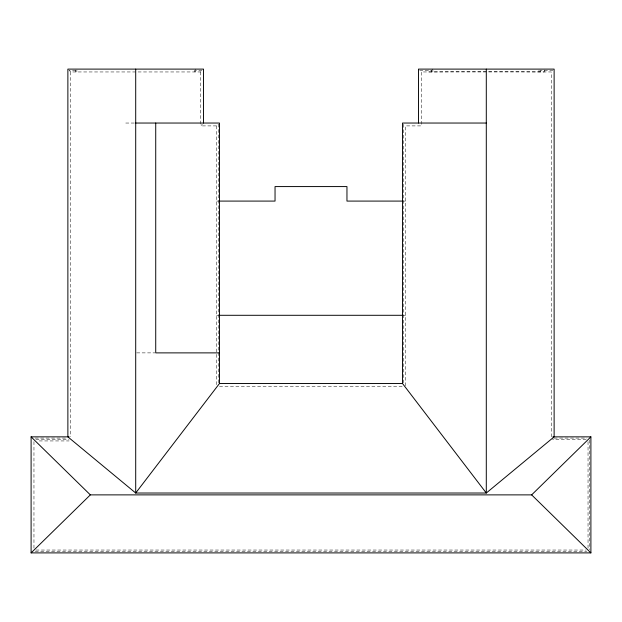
<?xml version="1.0" encoding="UTF-8"?>
<svg xmlns="http://www.w3.org/2000/svg" width="622" height="622" viewBox="0 0 622 622"><rect width="100%" height="100%" fill="white"/><g stroke="black" fill="none" stroke-linecap="round" stroke-linejoin="round"><path stroke-width="0.47" stroke-dasharray="3.11 2.33" d="M75.635 70.325L69.104 70.325L70.737 71.958L200.673 71.958L202.305 70.325L195.774 70.325M218.244 382.818L218.244 124.26L216.612 125.901L200.673 125.901L202.305 124.26M419.694 70.325L431.645 70.325L432.873 69.104M552.896 70.325L540.254 70.325L540.254 71.958M125.745 123.039L134.803 123.039M216.612 201.085L218.524 201.085M403.476 201.085L405.388 201.085M216.612 315.292L218.547 315.292M403.453 315.292L405.388 315.292M136.669 352.884L154.964 352.884M219.512 386.386L402.488 386.386M35.205 438.082L67.168 438.082M554.124 438.082L586.795 438.082M35.858 439.715L69.104 439.715M586.142 439.715L552.896 439.715L552.896 438.082M39.233 440.936L69.104 440.936M35.897 550.042L586.103 550.042M35.236 551.675L586.764 551.675M589.672 440.018L589.672 549.731M588.039 441.651L588.039 548.106M551.263 436.799L551.263 71.958L421.327 71.958L421.327 125.901L405.388 125.901L405.388 386.386M544.266 70.053L544.266 71.958L486.295 71.499L428.325 71.958L428.325 70.053M539.033 70.053L539.033 71.958M432.873 70.053L432.873 71.958M431.645 70.325L431.645 71.958M403.756 124.26L403.756 382.818M216.612 125.901L216.612 386.386M200.673 71.958L200.673 125.901M195.774 69.104L195.774 71.958M194.546 70.053L194.546 71.958M76.864 70.053L76.864 71.958M75.635 70.053L75.635 71.958M70.737 71.958L70.737 436.823M33.961 441.651L33.961 548.106"/><path stroke-width="0.93" d="M135.705 123.039L219.473 123.039L219.473 383.525L135.705 493.021L67.876 436.854L67.876 69.104L203.534 69.104L203.534 123.039M31.1 552.896L90.346 494.879L531.654 494.879L590.9 436.854L590.9 552.896L31.1 552.896L31.1 436.854L69.104 436.854M486.295 123.039L402.527 123.039L402.527 383.525L486.295 493.021L554.124 436.854L554.124 69.104L418.466 69.104L418.466 123.039M219.48 201.085L275.041 201.085L275.041 186.577L346.959 186.577L346.959 201.085L402.52 201.085M219.512 315.292L402.488 315.292M219.473 352.884L155.725 352.884L155.725 123.039M219.473 383.525L402.527 383.525M552.896 436.854L590.9 436.854M531.654 494.879L590.9 552.896M31.1 436.854L90.346 494.879M486.295 69.104L486.295 493.021L135.705 493.021L135.705 69.104"/></g></svg>
